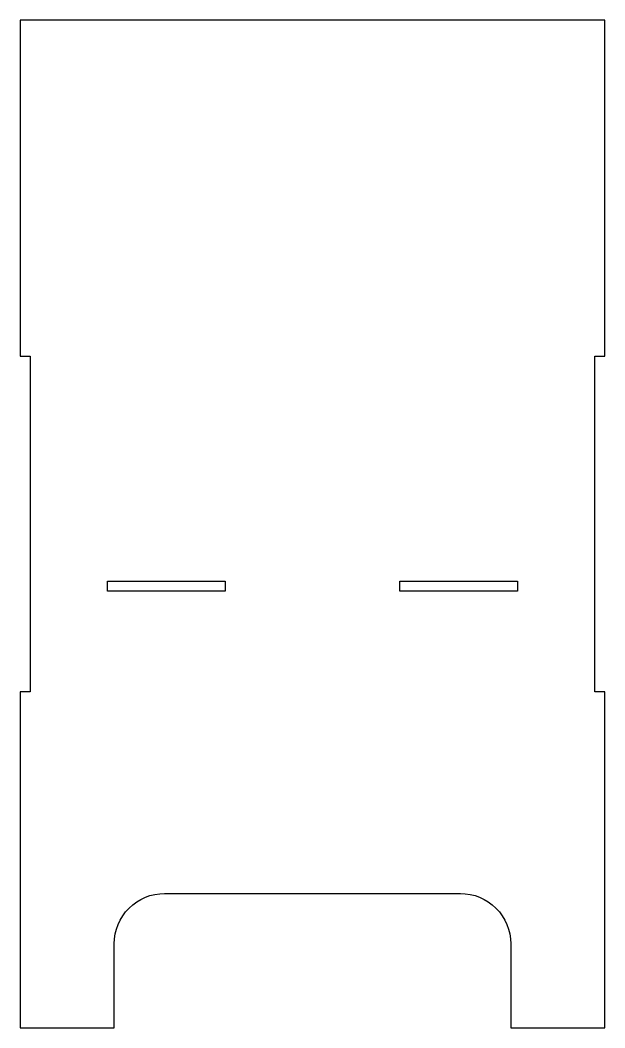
# Model space of a CAD drawing. Header units: millimetres. Extents: x -87 to 87, y -131 to 168.
import ezdxf

# ---------------------------------------------------------------- set-up
doc = ezdxf.new("R2010")
doc.units = ezdxf.units.MM

msp = doc.modelspace()

# ---------------------------------------------------------------- linework, layer by layer
msp.add_lwpolyline([(59, -106.5), (59, -131.5), (87, -131.5), (87, -31.5), (84, -31.5), (84, 68.5), (87, 68.5), (87, 168.5), (-87, 168.5), (-87, 68.5), (-84, 68.5), (-84, -31.5), (-87, -31.5), (-87, -131.5), (-59, -131.5), (-59, -106.5, -0.414214), (-44, -91.5), (44, -91.5, -0.414214)], format="xyb", close=True)
for points in [[(-61, 1.5), (-26, 1.5), (-26, -1.5), (-61, -1.5)], [(26, 1.5), (61, 1.5), (61, -1.5), (26, -1.5)]]:
    msp.add_lwpolyline(points, close=True)

doc.saveas('drawing.dxf')
